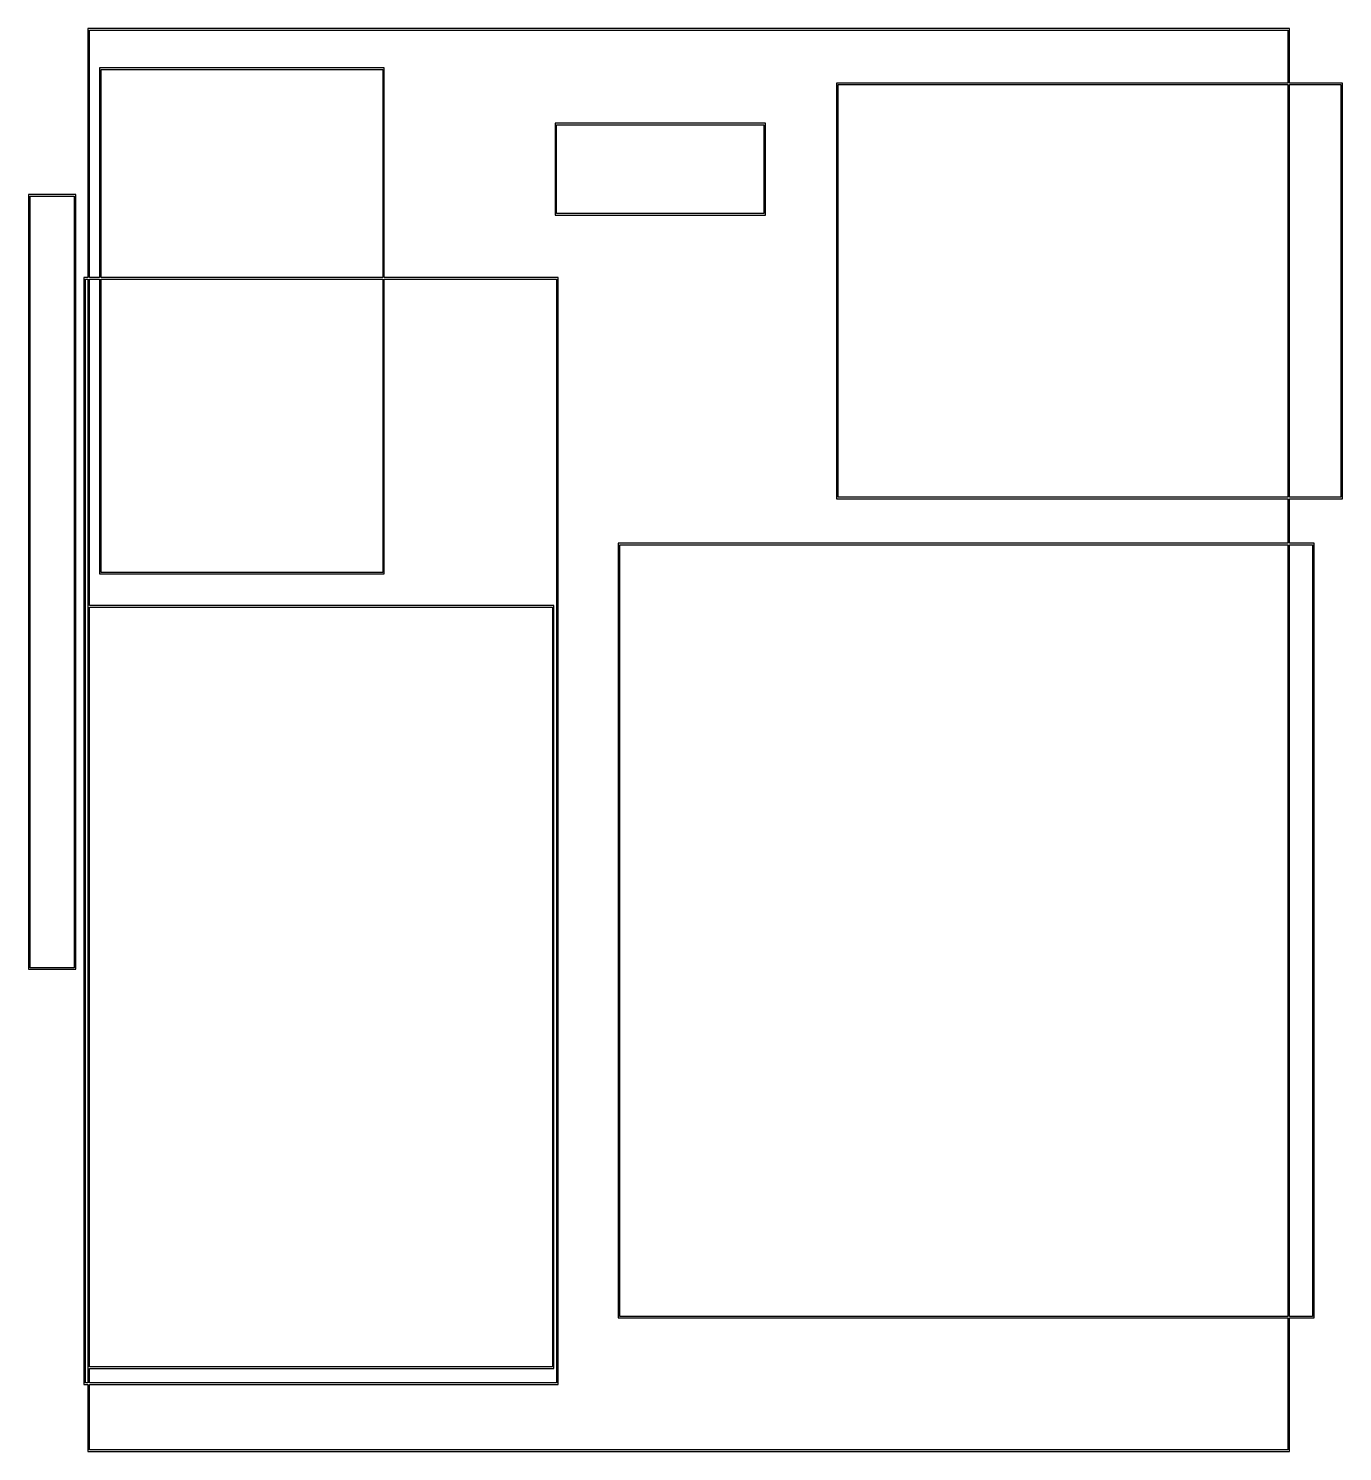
# Model space of a CAD drawing. Extents: x -45 to 38.1, y 10.2 to 100.2.
import ezdxf

# ---------------------------------------------------------------- set-up
doc = ezdxf.new("R2010")
doc.units = 0
doc.layers.get('0').update_dxf_attribs({"linetype": 'CONTINUOUS'})

msp = doc.modelspace()

# ---------------------------------------------------------------- linework, layer by layer
for points in [[(34.8, 18.7), (36.35, 18.7), (36.35, 67.7), (34.8, 67.7), (34.8, 70.5), (38.15, 70.5), (38.15, 96.8), (34.8, 96.8), (34.8, 100.25), (-41.2, 100.25), (-41.2, 84.5), (-41.45, 84.5), (-41.45, 14.5), (-41.2, 14.5), (-41.2, 10.25), (34.8, 10.25)], [(-41.1, 14.5), (-11.45, 14.5), (-11.45, 84.5), (-22.45, 84.5), (-22.45, 97.75), (-40.45, 97.75), (-40.45, 84.5), (-41.1, 84.5), (-41.1, 100.15), (34.7, 100.15), (34.7, 96.8), (6.15, 96.8), (6.15, 70.5), (34.7, 70.5), (34.7, 67.7), (-7.65, 67.7), (-7.65, 18.7), (34.7, 18.7), (34.7, 10.35), (-41.1, 10.35)], [(-40.35, 84.5), (-40.35, 97.65), (-22.55, 97.65), (-22.55, 84.5)], [(6.25, 96.7), (34.7, 96.7), (34.7, 70.6), (6.25, 70.6)], [(34.8, 96.7), (38.05, 96.7), (38.05, 70.6), (34.8, 70.6)], [(1.65, 94.25), (-11.65, 94.25), (-11.65, 88.45), (1.65, 88.45)], [(-11.55, 94.15), (1.55, 94.15), (1.55, 88.55), (-11.55, 88.55)], [(-41.95, 89.75), (-44.95, 89.75), (-44.95, 40.75), (-41.95, 40.75)], [(-44.85, 89.65), (-42.05, 89.65), (-42.05, 40.85), (-44.85, 40.85)], [(-41.35, 84.4), (-41.2, 84.4), (-41.2, 14.6), (-41.35, 14.6)], [(-41.1, 15.5), (-11.72, 15.5), (-11.72, 63.75), (-41.1, 63.75), (-41.1, 84.4), (-40.45, 84.4), (-40.45, 65.75), (-22.45, 65.75), (-22.45, 84.4), (-11.55, 84.4), (-11.55, 14.6), (-41.1, 14.6)], [(-40.35, 84.4), (-22.55, 84.4), (-22.55, 65.85), (-40.35, 65.85)], [(-7.55, 67.6), (34.7, 67.6), (34.7, 18.8), (-7.55, 18.8)], [(34.8, 67.6), (36.25, 67.6), (36.25, 18.8), (34.8, 18.8)], [(-41.08, 63.65), (-11.82, 63.65), (-11.82, 15.6), (-41.08, 15.6)]]:
    msp.add_lwpolyline(points, close=True)

doc.saveas('drawing.dxf')
